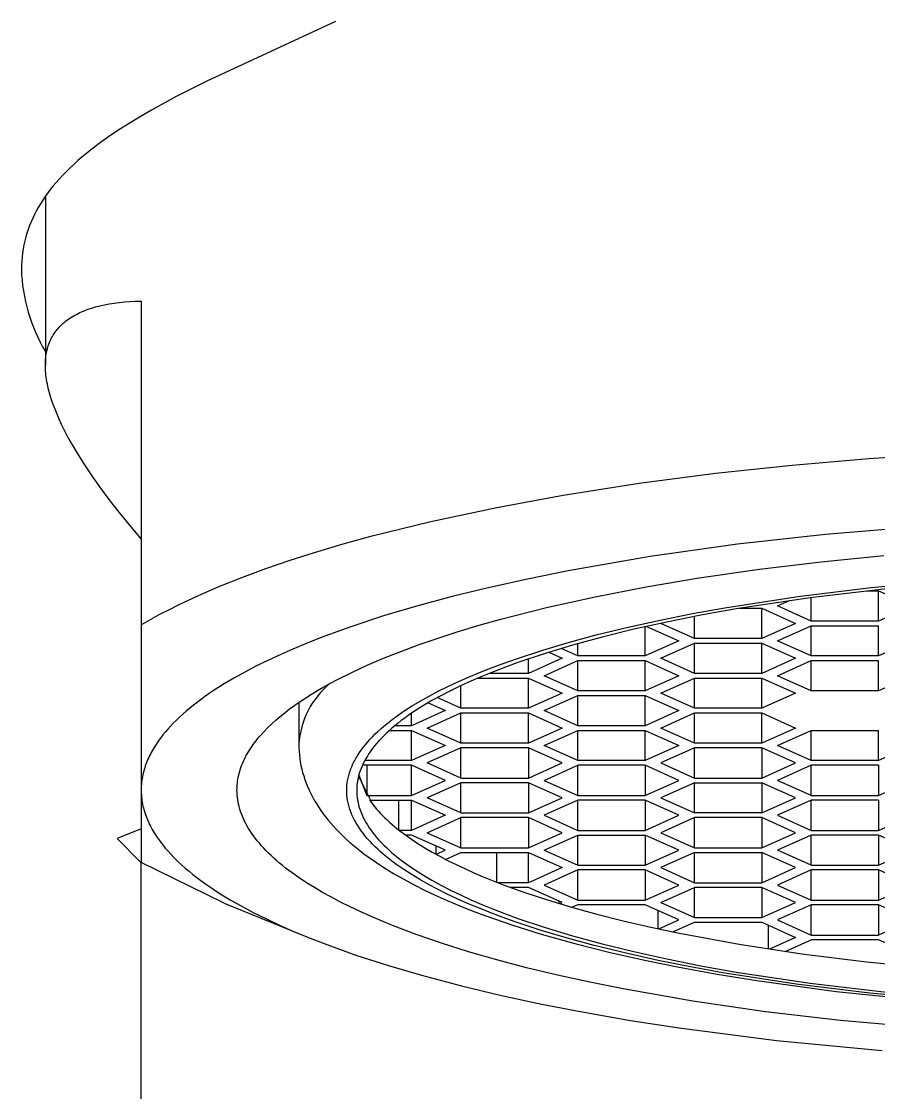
# Model space of a CAD drawing. Extents: x 10556 to 11150, y -5808 to -5388.
# Drawn here: x 10939.34 to 10948.29, y -5657.65 to -5646.47 of the extents above; entities that cross this region are included whole.
import ezdxf

# ---------------------------------------------------------------- set-up
doc = ezdxf.new("R2010")
doc.units = 0
doc.header["$LTSCALE"] = 7
doc.header["$MEASUREMENT"] = 0
doc.layers.get('0').update_dxf_attribs({"color": 2, "linetype": 'CONTINUOUS'})
doc.layers.add('Make2D 표시선', color=7, linetype='CONTINUOUS')

msp = doc.modelspace()

# ---------------------------------------------------------------- linework, layer by layer
at = {"color": 2}
for p, q in [((10947.58607, -5652.72761), (10947.58607, -5652.48231)), ((10948.16189, -5652.41228), (10948.28949, -5652.41228)), ((10948.28949, -5652.72761), (10948.28949, -5652.41228)), ((10948.28949, -5652.41228), (10948.6412, -5652.56994)), ((10946.83889, -5652.59434), (10947.07112, -5652.59434)), ((10947.07112, -5652.90967), (10947.07112, -5652.59484)), ((10947.07131, -5652.59442), (10947.42284, -5652.752)), ((10947.23435, -5652.56994), (10947.36023, -5652.51351)), ((10947.58607, -5652.72761), (10947.23454, -5652.57003)), ((10948.6412, -5652.56994), (10948.28949, -5652.72761)), ((10946.3677, -5652.90967), (10946.3677, -5652.67906)), ((10948.28949, -5652.72761), (10947.58607, -5652.72761)), ((10945.85276, -5653.09173), (10945.85276, -5652.78634)), ((10945.86754, -5652.78302), (10946.20447, -5652.93406)), ((10946.01599, -5652.752), (10946.02233, -5652.74916)), ((10946.3677, -5652.90967), (10946.01618, -5652.75209)), ((10947.42265, -5652.75209), (10947.07112, -5652.90967)), ((10947.23435, -5652.93406), (10947.58588, -5652.77648)), ((10947.58607, -5652.77639), (10948.28949, -5652.77639)), ((10947.58607, -5653.09173), (10947.58607, -5652.7769)), ((10948.28949, -5653.09173), (10948.28949, -5652.7769)), ((10946.20428, -5652.93415), (10945.85276, -5653.09173)), ((10946.01599, -5653.11612), (10946.36751, -5652.95854)), ((10947.07112, -5652.90967), (10946.3677, -5652.90967)), ((10946.3677, -5652.95845), (10947.07112, -5652.95845)), ((10946.3677, -5653.27379), (10946.3677, -5652.95895)), ((10947.07112, -5653.27379), (10947.07112, -5652.95895)), ((10947.07131, -5652.95854), (10947.42284, -5653.11612)), ((10947.58607, -5653.09173), (10947.23454, -5652.93415)), ((10948.64101, -5652.93415), (10948.28949, -5653.09173)), ((10944.84635, -5653.05347), (10944.98611, -5653.11612)), ((10945.14934, -5653.09173), (10944.97566, -5653.01388)), ((10945.14934, -5653.09173), (10945.14934, -5652.96346)), ((10944.98592, -5653.11621), (10944.63439, -5653.27379)), ((10944.63439, -5653.27379), (10944.63439, -5653.12259)), ((10944.79762, -5653.29818), (10945.14915, -5653.1406)), ((10945.85276, -5653.09173), (10945.14934, -5653.09173)), ((10945.14934, -5653.14051), (10945.85276, -5653.14051)), ((10945.14934, -5653.45585), (10945.14934, -5653.14101)), ((10945.85276, -5653.45585), (10945.85276, -5653.14101)), ((10945.85295, -5653.1406), (10946.20447, -5653.29818)), ((10946.3677, -5653.27379), (10946.01618, -5653.11621)), ((10947.42265, -5653.11621), (10947.07112, -5653.27379)), ((10947.23435, -5653.29818), (10947.58588, -5653.1406)), ((10948.28949, -5653.09173), (10947.58607, -5653.09173)), ((10947.58607, -5653.14051), (10948.28949, -5653.14051)), ((10947.58607, -5653.45585), (10947.58607, -5653.14101)), ((10948.28949, -5653.45585), (10948.28949, -5653.14101)), ((10944.63439, -5653.27379), (10944.22556, -5653.27379)), ((10947.07112, -5653.27379), (10946.3677, -5653.27379)), ((10943.93097, -5653.63791), (10943.93097, -5653.40187)), ((10944.10813, -5653.32257), (10944.63439, -5653.32257)), ((10944.63439, -5653.32257), (10944.98611, -5653.48024)), ((10944.63439, -5653.63791), (10944.63439, -5653.32257)), ((10945.14934, -5653.45585), (10944.79781, -5653.29826)), ((10946.20428, -5653.29826), (10945.85276, -5653.45585)), ((10946.01599, -5653.48024), (10946.36751, -5653.32266)), ((10946.3677, -5653.32257), (10947.07112, -5653.32257)), ((10946.3677, -5653.63791), (10946.3677, -5653.32307)), ((10947.07112, -5653.63791), (10947.07112, -5653.32307)), ((10947.07131, -5653.32266), (10947.42284, -5653.48024)), ((10947.58607, -5653.45585), (10947.23454, -5653.29826)), ((10948.64101, -5653.29826), (10948.28949, -5653.45585)), ((10944.98611, -5653.48024), (10944.63439, -5653.63791)), ((10944.79762, -5653.6623), (10945.14915, -5653.50472)), ((10945.85276, -5653.45585), (10945.14934, -5653.45585)), ((10945.14934, -5653.50463), (10945.85276, -5653.50463)), ((10945.14934, -5653.81997), (10945.14934, -5653.50513)), ((10945.85276, -5653.81997), (10945.85276, -5653.50513)), ((10945.85295, -5653.50472), (10946.20447, -5653.6623)), ((10946.3677, -5653.63791), (10946.01618, -5653.48032)), ((10947.42265, -5653.48032), (10947.07112, -5653.63791)), ((10948.28949, -5653.45585), (10947.58607, -5653.45585)), ((10943.5874, -5653.58145), (10943.76774, -5653.6623)), ((10943.93097, -5653.63791), (10943.68357, -5653.527)), ((10943.76755, -5653.66238), (10943.41603, -5653.81997)), ((10943.41603, -5653.81997), (10943.41603, -5653.68943)), ((10943.57926, -5653.84436), (10943.93078, -5653.68677)), ((10944.63439, -5653.63791), (10943.93097, -5653.63791)), ((10943.93097, -5653.68669), (10944.63439, -5653.68669)), ((10943.93097, -5654.00203), (10943.93097, -5653.68719)), ((10944.63439, -5654.00203), (10944.63439, -5653.68719)), ((10944.63458, -5653.68677), (10944.98611, -5653.84436)), ((10945.14934, -5653.81997), (10944.79781, -5653.66238)), ((10946.20428, -5653.66238), (10945.85276, -5653.81997)), ((10946.01599, -5653.84436), (10946.36751, -5653.68677)), ((10947.07112, -5653.63791), (10946.3677, -5653.63791)), ((10946.3677, -5653.68669), (10947.07112, -5653.68669)), ((10946.3677, -5654.00203), (10946.3677, -5653.68719)), ((10947.07112, -5654.00203), (10947.07112, -5653.68719)), ((10947.07131, -5653.68677), (10947.42284, -5653.84436)), ((10943.41603, -5653.81997), (10943.24132, -5653.81997)), ((10943.93097, -5654.00203), (10943.57926, -5653.84436)), ((10944.98592, -5653.84444), (10944.63439, -5654.00203)), ((10945.85276, -5653.81997), (10945.14934, -5653.81997)), ((10946.3677, -5654.00203), (10946.01618, -5653.84444)), ((10947.42265, -5653.84444), (10947.07112, -5654.00203)), ((10943.18472, -5653.86875), (10943.41603, -5653.86875)), ((10943.41603, -5653.86875), (10943.76774, -5654.02642)), ((10943.41603, -5654.18409), (10943.41603, -5653.86875)), ((10944.79762, -5654.02642), (10945.14915, -5653.86883)), ((10945.14934, -5653.86875), (10945.85276, -5653.86875)), ((10945.14934, -5654.18409), (10945.14934, -5653.86925)), ((10945.85276, -5654.18409), (10945.85276, -5653.86925)), ((10945.85295, -5653.86883), (10946.20447, -5654.02642)), ((10947.23435, -5654.02642), (10947.58607, -5653.86875)), ((10947.58607, -5654.18409), (10947.58607, -5653.86875)), ((10947.58607, -5653.86875), (10948.28949, -5653.86875)), ((10948.28949, -5654.18409), (10948.28949, -5653.86925)), ((10943.76693, -5654.02678), (10943.41603, -5654.18409)), ((10943.93097, -5654.05081), (10943.57926, -5654.20848)), ((10944.63439, -5654.00203), (10943.93097, -5654.00203)), ((10944.63439, -5654.05081), (10943.93097, -5654.05081)), ((10943.93097, -5654.36615), (10943.93097, -5654.05081)), ((10944.63439, -5654.05131), (10944.63439, -5654.36615)), ((10944.98611, -5654.20848), (10944.63458, -5654.05089)), ((10945.14934, -5654.18409), (10944.79781, -5654.0265)), ((10946.20428, -5654.0265), (10945.85276, -5654.18409)), ((10946.36751, -5654.05089), (10946.01599, -5654.20848)), ((10947.07112, -5654.00203), (10946.3677, -5654.00203)), ((10947.07112, -5654.05081), (10946.3677, -5654.05081)), ((10946.3677, -5654.36615), (10946.3677, -5654.05131)), ((10947.07112, -5654.05131), (10947.07112, -5654.36615)), ((10947.42284, -5654.20848), (10947.07131, -5654.05089)), ((10947.58607, -5654.18409), (10947.23435, -5654.02642)), ((10948.64101, -5654.0265), (10948.28949, -5654.18409)), ((10943.41603, -5654.18409), (10942.92599, -5654.18409)), ((10945.85276, -5654.18409), (10945.14934, -5654.18409)), ((10948.28949, -5654.18409), (10947.58607, -5654.18409)), ((10943.41603, -5654.23287), (10942.90189, -5654.23287)), ((10942.94942, -5654.23287), (10942.94942, -5654.54821)), ((10943.76774, -5654.39054), (10943.41603, -5654.23287)), ((10943.41603, -5654.54821), (10943.41603, -5654.23287)), ((10943.93097, -5654.36615), (10943.57926, -5654.20848)), ((10944.63439, -5654.36615), (10944.98592, -5654.20856)), ((10944.79764, -5654.39053), (10945.14915, -5654.23295)), ((10945.85276, -5654.23287), (10945.14934, -5654.23287)), ((10945.14934, -5654.54821), (10945.14934, -5654.23337)), ((10945.85276, -5654.23337), (10945.85276, -5654.54821)), ((10946.20447, -5654.39054), (10945.85295, -5654.23295)), ((10946.01618, -5654.20856), (10946.3677, -5654.36615)), ((10947.07112, -5654.36615), (10947.42265, -5654.20856)), ((10947.58588, -5654.23295), (10947.23435, -5654.39054)), ((10948.28949, -5654.23287), (10947.58607, -5654.23287)), ((10947.58607, -5654.54821), (10947.58607, -5654.23337)), ((10948.28949, -5654.23337), (10948.28949, -5654.54821)), ((10942.86147, -5654.34773), (10943.00777, -5654.63751)), ((10942.86437, -5654.33668), (10942.94942, -5654.54821)), ((10943.41603, -5654.54821), (10943.76652, -5654.39108)), ((10943.93097, -5654.36615), (10944.63439, -5654.36615)), ((10944.79764, -5654.39054), (10945.14934, -5654.54821)), ((10945.85276, -5654.54821), (10946.20428, -5654.39062)), ((10946.3677, -5654.36615), (10947.07112, -5654.36615)), ((10947.58607, -5654.54821), (10947.23454, -5654.39062)), ((10948.28949, -5654.54821), (10948.64101, -5654.39062)), ((10943.93097, -5654.41493), (10943.57926, -5654.5726)), ((10944.63439, -5654.41493), (10943.93097, -5654.41493)), ((10943.93097, -5654.73026), (10943.93097, -5654.41493)), ((10944.98611, -5654.5726), (10944.63439, -5654.41493)), ((10944.63439, -5654.41493), (10944.63439, -5654.73026)), ((10946.3677, -5654.41493), (10946.01599, -5654.5726)), ((10946.3677, -5654.41493), (10947.07112, -5654.41493)), ((10946.3677, -5654.73026), (10946.3677, -5654.41493)), ((10947.42284, -5654.5726), (10947.07112, -5654.41493)), ((10947.07112, -5654.41493), (10947.07112, -5654.73026)), ((10942.94942, -5654.54821), (10943.41603, -5654.54821)), ((10943.0512, -5654.69074), (10942.98016, -5654.59699)), ((10942.98016, -5654.59699), (10943.41603, -5654.59699)), ((10943.28404, -5654.9099), (10943.28404, -5654.59699)), ((10943.41603, -5654.59699), (10943.76774, -5654.75466)), ((10943.41603, -5654.91232), (10943.41603, -5654.59699)), ((10943.93097, -5654.73026), (10943.57926, -5654.5726)), ((10944.63439, -5654.73026), (10944.98611, -5654.5726)), ((10945.14934, -5654.59699), (10944.79763, -5654.75465)), ((10945.14934, -5654.54821), (10945.85276, -5654.54821)), ((10945.85276, -5654.59699), (10945.14934, -5654.59699)), ((10945.14934, -5654.91232), (10945.14934, -5654.59699)), ((10945.85276, -5654.59699), (10945.85276, -5654.91232)), ((10946.20447, -5654.75466), (10945.85276, -5654.59699)), ((10946.01599, -5654.5726), (10946.3677, -5654.73026)), ((10947.07112, -5654.73026), (10947.42265, -5654.57268)), ((10947.58588, -5654.59707), (10947.23435, -5654.75466)), ((10947.58607, -5654.54821), (10948.28949, -5654.54821)), ((10948.28949, -5654.59699), (10947.58607, -5654.59699)), ((10947.58607, -5654.91232), (10947.58607, -5654.59749)), ((10948.28949, -5654.59749), (10948.28949, -5654.91232)), ((10943.93097, -5654.73026), (10944.63439, -5654.73026)), ((10947.07112, -5654.73026), (10946.3677, -5654.73026)), ((10943.76693, -5654.75502), (10943.41603, -5654.91232)), ((10943.57926, -5654.93671), (10943.93097, -5654.77905)), ((10944.63439, -5654.77905), (10943.93097, -5654.77905)), ((10943.93097, -5655.09438), (10943.93097, -5654.77905)), ((10944.63439, -5654.77905), (10944.63439, -5655.09438)), ((10944.98611, -5654.93671), (10944.63439, -5654.77905)), ((10944.79763, -5654.75466), (10945.14934, -5654.91232)), ((10945.85276, -5654.91232), (10946.20447, -5654.75466)), ((10946.3677, -5654.77905), (10946.01599, -5654.93671)), ((10946.3677, -5655.09438), (10946.3677, -5654.77905)), ((10947.07112, -5654.77905), (10946.3677, -5654.77905)), ((10947.07112, -5654.77965), (10947.07112, -5655.09438)), ((10947.42284, -5654.93671), (10947.07135, -5654.77915)), ((10947.23435, -5654.75466), (10947.58607, -5654.91232)), ((10948.28949, -5654.91232), (10948.64101, -5654.75474)), ((10943.41603, -5654.91232), (10943.28714, -5654.91232)), ((10943.41603, -5654.96111), (10943.352, -5654.96111)), ((10943.76774, -5655.11877), (10943.41603, -5654.96111)), ((10943.57926, -5654.93671), (10943.93097, -5655.09438)), ((10944.63439, -5655.09438), (10944.98611, -5654.93671)), ((10944.79762, -5655.11877), (10945.14934, -5654.96111)), ((10945.14934, -5654.91232), (10945.85276, -5654.91232)), ((10945.14934, -5654.96111), (10945.85276, -5654.96111)), ((10945.14934, -5655.27644), (10945.14934, -5654.96111)), ((10946.20447, -5655.11877), (10945.85276, -5654.96111)), ((10945.85276, -5654.96111), (10945.85276, -5655.27644)), ((10946.01599, -5654.93671), (10946.3677, -5655.09438)), ((10947.07112, -5655.09438), (10947.42284, -5654.93671)), ((10947.58607, -5654.96111), (10947.23435, -5655.11877)), ((10947.58607, -5654.91232), (10948.28949, -5654.91232)), ((10947.58607, -5655.27644), (10947.58607, -5654.96111)), ((10948.28949, -5654.96111), (10947.58607, -5654.96111)), ((10948.28949, -5654.96111), (10948.28949, -5655.27644)), ((10948.6412, -5655.11877), (10948.28949, -5654.96111)), ((10943.66753, -5655.07385), (10943.66753, -5655.15964)), ((10943.67159, -5655.16188), (10943.76652, -5655.11932)), ((10943.77097, -5655.21489), (10943.93097, -5655.14317)), ((10943.93097, -5655.09438), (10944.63439, -5655.09438)), ((10943.93097, -5655.14317), (10944.63439, -5655.14317)), ((10944.30549, -5655.45337), (10944.30549, -5655.14317)), ((10944.63439, -5655.4585), (10944.63439, -5655.14317)), ((10944.63439, -5655.14317), (10944.98611, -5655.30083)), ((10944.79762, -5655.11877), (10945.14934, -5655.27644)), ((10945.85276, -5655.27644), (10946.20447, -5655.11877)), ((10946.3677, -5655.14317), (10946.01599, -5655.30083)), ((10946.3677, -5655.09438), (10947.07112, -5655.09438)), ((10946.3677, -5655.14317), (10947.07112, -5655.14317)), ((10946.3677, -5655.4585), (10946.3677, -5655.14317)), ((10947.07112, -5655.14317), (10947.07112, -5655.4585)), ((10947.42284, -5655.30083), (10947.07112, -5655.14317)), ((10947.58607, -5655.27644), (10947.23435, -5655.11877)), ((10948.28949, -5655.27644), (10948.6412, -5655.11877)), ((10944.98611, -5655.30083), (10944.63439, -5655.4585)), ((10945.14934, -5655.27644), (10945.85276, -5655.27644)), ((10946.01599, -5655.30083), (10946.3677, -5655.4585)), ((10947.07112, -5655.4585), (10947.42284, -5655.30083)), ((10947.58607, -5655.27644), (10948.28949, -5655.27644)), ((10945.14934, -5655.32522), (10944.79762, -5655.48289)), ((10945.85276, -5655.32522), (10945.14934, -5655.32522)), ((10945.14934, -5655.64056), (10945.14934, -5655.32522)), ((10945.85276, -5655.32522), (10945.85276, -5655.64056)), ((10946.20447, -5655.48289), (10945.85276, -5655.32522)), ((10947.58607, -5655.32522), (10947.23435, -5655.48289)), ((10947.58607, -5655.64056), (10947.58607, -5655.32522)), ((10948.28949, -5655.32522), (10947.58607, -5655.32522)), ((10948.28949, -5655.32522), (10948.28949, -5655.64056)), ((10948.6412, -5655.48289), (10948.28949, -5655.32522)), ((10944.63439, -5655.4585), (10944.31871, -5655.4585)), ((10944.63439, -5655.50728), (10944.44832, -5655.50728)), ((10944.98611, -5655.66495), (10944.63439, -5655.50728)), ((10944.79762, -5655.48289), (10945.14934, -5655.64056)), ((10945.85276, -5655.64056), (10946.20447, -5655.48289)), ((10946.01599, -5655.66495), (10946.3677, -5655.50728)), ((10946.3677, -5655.4585), (10947.07112, -5655.4585)), ((10947.07112, -5655.50728), (10946.3677, -5655.50728)), ((10946.3677, -5655.82262), (10946.3677, -5655.50728)), ((10947.07112, -5655.50728), (10947.07112, -5655.82262)), ((10947.42284, -5655.66495), (10947.07112, -5655.50728)), ((10947.23435, -5655.48289), (10947.58607, -5655.64056)), ((10948.28949, -5655.64056), (10948.6412, -5655.48289)), ((10945.14934, -5655.64056), (10945.85276, -5655.64056)), ((10947.58607, -5655.64056), (10948.28949, -5655.64056)), ((10944.95215, -5655.64973), (10944.95215, -5655.67452)), ((10944.9597, -5655.67679), (10944.98611, -5655.66495)), ((10945.14934, -5655.68934), (10945.09113, -5655.71544)), ((10945.85276, -5655.68934), (10945.14934, -5655.68934)), ((10946.20447, -5655.84701), (10945.85276, -5655.68934)), ((10945.98653, -5655.74931), (10945.98653, -5655.93861)), ((10946.01599, -5655.66495), (10946.3677, -5655.82262)), ((10947.07112, -5655.82262), (10947.42284, -5655.66495)), ((10947.58607, -5655.68934), (10947.23435, -5655.84701)), ((10947.58607, -5656.00468), (10947.58607, -5655.68934)), ((10948.28949, -5655.68934), (10947.58607, -5655.68934)), ((10948.28949, -5655.68934), (10948.28949, -5656.00468)), ((10948.6412, -5655.84701), (10948.28949, -5655.68934)), ((10945.99573, -5655.94059), (10946.20447, -5655.84701)), ((10946.3677, -5655.82262), (10947.07112, -5655.82262)), ((10947.23435, -5655.84701), (10947.58607, -5656.00468)), ((10948.6412, -5655.84701), (10948.28949, -5656.00468)), ((10946.14379, -5655.97178), (10946.3677, -5655.8714)), ((10946.3677, -5655.8714), (10947.07112, -5655.8714)), ((10947.07112, -5655.8714), (10947.42284, -5656.02907)), ((10947.14024, -5656.14939), (10947.14024, -5655.90239)), ((10947.42284, -5656.02907), (10947.15083, -5656.15101)), ((10947.31424, -5656.17532), (10947.58607, -5656.05346)), ((10947.58607, -5656.00468), (10948.28949, -5656.00468)), ((10948.28949, -5656.05346), (10947.58607, -5656.05346)), ((10948.6412, -5656.21113), (10948.28949, -5656.05346))]:
    msp.add_line(p, q, dxfattribs=at)
at = {"layer": 'Make2D 표시선'}
for p, q in [((10939.59327, -5648.29356), (10939.59327, -5650.05784)), ((10940.59247, -5649.38682), (10940.59247, -5652.76748)), ((10940.59247, -5652.76748), (10940.59247, -5655.24935)), ((10942.23876, -5653.57648), (10942.23876, -5653.98294)), ((10940.59247, -5654.89572), (10940.34327, -5654.99547)), ((10940.34327, -5654.99547), (10940.59226, -5655.24965)), ((10941.45983, -5655.67184), (10940.59247, -5655.24935)), ((10940.59327, -5657.95994), (10940.59327, -5655.25072)), ((10941.45983, -5655.67184), (10942.24675, -5655.99272))]:
    msp.add_line(p, q, dxfattribs=at)
for points in [[(10942.62003, -5646.46865), (10941.27758, -5647.09087), (10940.95966, -5647.25268), (10940.70191, -5647.3933), (10940.57497, -5647.46703), (10940.44968, -5647.54352), (10940.34979, -5647.60765), (10940.25145, -5647.67412), (10940.15497, -5647.74322), (10940.06064, -5647.81525), (10939.97507, -5647.8852), (10939.93324, -5647.92131), (10939.89215, -5647.95823), (10939.85184, -5647.996), (10939.8124, -5648.03466), (10939.77388, -5648.07423), (10939.73634, -5648.11476), (10939.70578, -5648.14939), (10939.67603, -5648.18472), (10939.64714, -5648.22076), (10939.61918, -5648.25752), (10939.59222, -5648.295), (10939.56633, -5648.33321), (10939.54156, -5648.37215), (10939.518, -5648.41183), (10939.49779, -5648.44832), (10939.47865, -5648.48538), (10939.46063, -5648.52301), (10939.44376, -5648.56116), (10939.42809, -5648.59981), (10939.41367, -5648.63893), (10939.40053, -5648.6785), (10939.38872, -5648.71848), (10939.37802, -5648.75988), (10939.36877, -5648.80163), (10939.36094, -5648.84369), (10939.35455, -5648.88598), (10939.3496, -5648.92847), (10939.34606, -5648.9711), (10939.34396, -5649.01381), (10939.34327, -5649.05655)], [(10940.59247, -5651.86836), (10940.47426, -5651.72825), (10940.36315, -5651.59136), (10940.25919, -5651.45778), (10940.16247, -5651.32758), (10940.07306, -5651.20084), (10939.99103, -5651.07765), (10939.91646, -5650.95807), (10939.882, -5650.89966), (10939.84943, -5650.84219), (10939.81876, -5650.78567), (10939.79, -5650.7301), (10939.76316, -5650.67549), (10939.73825, -5650.62186), (10939.71528, -5650.56921), (10939.69426, -5650.51755), (10939.6752, -5650.4669), (10939.65811, -5650.41726), (10939.64299, -5650.36865), (10939.62985, -5650.32107), (10939.62403, -5650.29767), (10939.61872, -5650.27453), (10939.6139, -5650.25166), (10939.60958, -5650.22905), (10939.60577, -5650.2067), (10939.60246, -5650.18462), (10939.59966, -5650.16282), (10939.59736, -5650.14128), (10939.59558, -5650.12001), (10939.5943, -5650.09901), (10939.59353, -5650.07829), (10939.59327, -5650.05784), (10939.59353, -5650.03768), (10939.5943, -5650.01783), (10939.59558, -5649.99829), (10939.59736, -5649.97906), (10939.59966, -5649.96014), (10939.60246, -5649.94153), (10939.60577, -5649.92322), (10939.60958, -5649.90523), (10939.6139, -5649.88754), (10939.61872, -5649.87016), (10939.62403, -5649.85309), (10939.62985, -5649.83633), (10939.63617, -5649.81987), (10939.64299, -5649.80372), (10939.6503, -5649.78788), (10939.65811, -5649.77235), (10939.66641, -5649.75713), (10939.6752, -5649.74221), (10939.68449, -5649.7276), (10939.69426, -5649.7133), (10939.70453, -5649.6993), (10939.71528, -5649.68561), (10939.72653, -5649.67223), (10939.73825, -5649.65916), (10939.75047, -5649.64639), (10939.76316, -5649.63393), (10939.77634, -5649.62178), (10939.79, -5649.60993), (10939.80414, -5649.59839), (10939.81876, -5649.58715), (10939.83385, -5649.57623), (10939.84943, -5649.5656), (10939.86548, -5649.55529), (10939.882, -5649.54528), (10939.89899, -5649.53557), (10939.91646, -5649.52618), (10939.9344, -5649.51708), (10939.95281, -5649.5083), (10939.97169, -5649.49982), (10939.99103, -5649.49164), (10940.01084, -5649.48377), (10940.03112, -5649.47621), (10940.05186, -5649.46895), (10940.07306, -5649.46199), (10940.09472, -5649.45534), (10940.11684, -5649.449), (10940.16247, -5649.43722), (10940.20992, -5649.42666), (10940.25919, -5649.41732), (10940.31027, -5649.4092), (10940.36315, -5649.40229), (10940.41781, -5649.3966), (10940.47426, -5649.39213), (10940.53248, -5649.38886), (10940.59247, -5649.38682)], [(10940.59247, -5652.76748), (10940.68974, -5652.71134), (10940.78815, -5652.65728), (10940.88761, -5652.6052), (10940.98802, -5652.55499), (10941.19137, -5652.45971), (10941.39752, -5652.37054), (10941.64492, -5652.27155), (10941.89489, -5652.17922), (10942.14702, -5652.0929), (10942.40092, -5652.01191), (10942.70224, -5651.92243), (10943.00526, -5651.83898), (10943.61555, -5651.68819), (10944.30444, -5651.54117), (10944.99731, -5651.41399), (10945.791, -5651.28964), (10946.58757, -5651.18537), (10947.38642, -5651.09952), (10948.18694, -5651.03043), (10949.03735, -5650.9739)], [(10948.74415, -5651.74148), (10947.73423, -5651.82529), (10946.81855, -5651.92643), (10945.90624, -5652.05429), (10945.05054, -5652.20264), (10944.62489, -5652.28852), (10944.20107, -5652.38311), (10943.83972, -5652.47174), (10943.4805, -5652.56847), (10943.12397, -5652.6745), (10942.77072, -5652.79103), (10942.47214, -5652.89996), (10942.32428, -5652.9582), (10942.17758, -5653.01928), (10942.04965, -5653.07552), (10941.92291, -5653.13438), (10941.79755, -5653.19607), (10941.67373, -5653.26085), (10941.56589, -5653.32081), (10941.45974, -5653.3837), (10941.35562, -5653.44985), (10941.30443, -5653.48425), (10941.25387, -5653.51959), (10941.17617, -5653.5769), (10941.13806, -5653.60653), (10941.10051, -5653.63686), (10941.06357, -5653.6679), (10941.02728, -5653.6997), (10940.99168, -5653.73228), (10940.95683, -5653.76568), (10940.928, -5653.79456), (10940.89981, -5653.82406), (10940.87232, -5653.85422), (10940.84561, -5653.88505), (10940.81974, -5653.91657), (10940.79479, -5653.94882), (10940.77081, -5653.9818), (10940.74789, -5654.01556), (10940.72722, -5654.04825), (10940.70765, -5654.08163), (10940.69832, -5654.09858), (10940.6893, -5654.11568), (10940.68061, -5654.13295), (10940.67226, -5654.15037), (10940.66427, -5654.16795), (10940.65664, -5654.18568), (10940.64939, -5654.20357), (10940.64253, -5654.22159), (10940.63608, -5654.23977), (10940.63005, -5654.25808), (10940.62445, -5654.27654), (10940.6193, -5654.29513), (10940.61457, -5654.31397), (10940.6103, -5654.33293), (10940.60651, -5654.352), (10940.60319, -5654.37116), (10940.60035, -5654.3904), (10940.59798, -5654.40971), (10940.5961, -5654.42907), (10940.59471, -5654.44848), (10940.5938, -5654.4679), (10940.59339, -5654.48735), (10940.59348, -5654.50679), (10940.59407, -5654.52621), (10940.59516, -5654.54561), (10940.59676, -5654.56496), (10940.59887, -5654.58426), (10940.6015, -5654.60349), (10940.60449, -5654.62179), (10940.60794, -5654.64001), (10940.61184, -5654.65815), (10940.61618, -5654.67619), (10940.62094, -5654.69413), (10940.62612, -5654.71196), (10940.6317, -5654.72969), (10940.63767, -5654.7473), (10940.64402, -5654.76478), (10940.65073, -5654.78214), (10940.65779, -5654.79936), (10940.6652, -5654.81644), (10940.67294, -5654.83338), (10940.681, -5654.85016), (10940.68936, -5654.86679), (10940.69801, -5654.88325), (10940.70846, -5654.90223), (10940.71928, -5654.92098), (10940.73045, -5654.93951), (10940.74198, -5654.95782), (10940.75383, -5654.97591), (10940.76601, -5654.99379), (10940.79128, -5655.0289), (10940.81769, -5655.0632), (10940.84514, -5655.09669), (10940.87352, -5655.12942), (10940.90275, -5655.1614), (10940.93896, -5655.19898), (10940.97618, -5655.23555), (10941.01433, -5655.27115), (10941.05335, -5655.30582), (10941.09317, -5655.3396), (10941.1337, -5655.37253), (10941.17489, -5655.40465), (10941.21666, -5655.436), (10941.26612, -5655.47171), (10941.31624, -5655.50645), (10941.41827, -5655.57325), (10941.52243, -5655.63671), (10941.62837, -5655.69718), (10941.76297, -5655.76905), (10941.89954, -5655.83711), (10942.03782, -5655.9017), (10942.17752, -5655.96319), (10942.33993, -5656.0306), (10942.50369, -5656.09462), (10942.83465, -5656.21355), (10943.17561, -5656.3239), (10943.5195, -5656.4248), (10943.93501, -5656.5351), (10944.35318, -5656.63486), (10944.77355, -5656.72517), (10945.19565, -5656.80712), (10945.70066, -5656.89524), (10946.20724, -5656.97369), (10947.22414, -5657.10414), (10948.32676, -5657.20989)], [(10948.68582, -5656.96767), (10947.89144, -5656.89561), (10947.11, -5656.8048), (10946.35122, -5656.69537), (10945.62481, -5656.56794), (10945.27669, -5656.49778), (10944.94013, -5656.42354), (10944.61618, -5656.34542), (10944.30581, -5656.26364), (10944.00994, -5656.17845), (10943.72938, -5656.0901), (10943.46486, -5655.99887), (10943.21698, -5655.90506), (10942.98627, -5655.80897), (10942.87749, -5655.76017), (10942.77314, -5655.71091), (10942.67326, -5655.66124), (10942.57788, -5655.6112), (10942.48702, -5655.56082), (10942.40069, -5655.51014), (10942.31889, -5655.45922), (10942.24164, -5655.40807), (10942.16891, -5655.35675), (10942.10071, -5655.30528), (10942.06829, -5655.27951), (10942.037, -5655.25372), (10942.00683, -5655.22791), (10941.97777, -5655.20209), (10941.94983, -5655.17626), (10941.923, -5655.15043), (10941.89726, -5655.1246), (10941.87263, -5655.09878), (10941.84909, -5655.07297), (10941.82664, -5655.04717), (10941.80527, -5655.02139), (10941.78497, -5654.99564), (10941.76574, -5654.96991), (10941.74758, -5654.94421), (10941.73047, -5654.91855), (10941.71441, -5654.89293), (10941.6994, -5654.86735), (10941.68541, -5654.84182), (10941.67245, -5654.81634), (10941.66051, -5654.79092), (10941.64958, -5654.76555), (10941.63964, -5654.74024), (10941.6307, -5654.715), (10941.62274, -5654.68983), (10941.61575, -5654.66473), (10941.60973, -5654.6397), (10941.60466, -5654.61475), (10941.60053, -5654.58989), (10941.59734, -5654.5651), (10941.59507, -5654.54041), (10941.59372, -5654.5158), (10941.59327, -5654.49129), (10941.59353, -5654.47278), (10941.5943, -5654.45421), (10941.59559, -5654.43559), (10941.5974, -5654.41693), (10941.59974, -5654.39821), (10941.60262, -5654.37944), (10941.60603, -5654.36062), (10941.60998, -5654.34176), (10941.61447, -5654.32286), (10941.61952, -5654.30391), (10941.62512, -5654.28492), (10941.63127, -5654.26589), (10941.63799, -5654.24682), (10941.64527, -5654.22771), (10941.65312, -5654.20856), (10941.66154, -5654.18939), (10941.67054, -5654.17018), (10941.68012, -5654.15093), (10941.69028, -5654.13166), (10941.70103, -5654.11236), (10941.71237, -5654.09303), (10941.7243, -5654.07368), (10941.73684, -5654.05431), (10941.74997, -5654.03491), (10941.7637, -5654.01549), (10941.77804, -5653.99606), (10941.79299, -5653.97661), (10941.80855, -5653.95714), (10941.82473, -5653.93766), (10941.84152, -5653.91817), (10941.87697, -5653.87917), (10941.91492, -5653.84014), (10941.95539, -5653.80111), (10941.99839, -5653.76208), (10942.04393, -5653.72307), (10942.09203, -5653.68411), (10942.1427, -5653.6452), (10942.19595, -5653.60636), (10942.25178, -5653.56761), (10942.3102, -5653.52897), (10942.37121, -5653.49045), (10942.43481, -5653.45206), (10942.501, -5653.41383), (10942.56978, -5653.37577), (10942.64114, -5653.3379), (10942.79156, -5653.26279), (10942.95217, -5653.18865), (10943.12285, -5653.1156), (10943.30344, -5653.04379), (10943.49373, -5652.97334), (10943.6935, -5652.90438), (10943.90247, -5652.83705), (10944.12035, -5652.77145), (10944.3468, -5652.70772), (10944.82394, -5652.58627), (10945.33066, -5652.4735), (10945.86338, -5652.37011), (10946.41818, -5652.27664), (10947.0455, -5652.18624), (10947.68886, -5652.10853), (10948.34275, -5652.04365)], [(10949.0292, -5656.68921), (10948.19792, -5656.61224), (10947.42973, -5656.51823), (10946.665, -5656.39949), (10946.32707, -5656.33799), (10945.99035, -5656.2703), (10945.65511, -5656.19569), (10945.32164, -5656.11347), (10945.04396, -5656.03811), (10944.7683, -5655.95584), (10944.4952, -5655.8656), (10944.35979, -5655.81717), (10944.22524, -5655.76634), (10944.11251, -5655.72151), (10944.0006, -5655.67465), (10943.88968, -5655.62554), (10943.77989, -5655.57395), (10943.68538, -5655.52682), (10943.59206, -5655.47742), (10943.50012, -5655.42551), (10943.40975, -5655.37089), (10943.33414, -5655.32197), (10943.26017, -5655.27064), (10943.2239, -5655.24398), (10943.18817, -5655.21661), (10943.15301, -5655.1885), (10943.11848, -5655.15961), (10943.08994, -5655.13467), (10943.06194, -5655.10913), (10943.03453, -5655.08297), (10943.00777, -5655.05615), (10942.98172, -5655.02865), (10942.95646, -5655.00044), (10942.93203, -5654.9715), (10942.9085, -5654.94181), (10942.88932, -5654.91604), (10942.87092, -5654.88971), (10942.85336, -5654.86281), (10942.84493, -5654.84915), (10942.83675, -5654.83535), (10942.82881, -5654.82141), (10942.82114, -5654.80732), (10942.81375, -5654.7931), (10942.80664, -5654.77873), (10942.79983, -5654.76423), (10942.79332, -5654.74958), (10942.78713, -5654.73479), (10942.78127, -5654.71986), (10942.77631, -5654.7064), (10942.77163, -5654.69283), (10942.76722, -5654.67917), (10942.76311, -5654.66541), (10942.75929, -5654.65157), (10942.75577, -5654.63765), (10942.75255, -5654.62366), (10942.74965, -5654.60961), (10942.74706, -5654.59549), (10942.7448, -5654.58133), (10942.74287, -5654.56713), (10942.74127, -5654.55289), (10942.74002, -5654.53862), (10942.73912, -5654.52433), (10942.73858, -5654.51002), (10942.73839, -5654.49571), (10942.73858, -5654.48133), (10942.73912, -5654.46696), (10942.74003, -5654.4526), (10942.74129, -5654.43826), (10942.74289, -5654.42395), (10942.74484, -5654.40968), (10942.74712, -5654.39545), (10942.74972, -5654.38127), (10942.75265, -5654.36714), (10942.75589, -5654.35309), (10942.75944, -5654.3391), (10942.76329, -5654.32519), (10942.76744, -5654.31137), (10942.77188, -5654.29764), (10942.7766, -5654.28401), (10942.7816, -5654.2705), (10942.78751, -5654.25549), (10942.79376, -5654.24063), (10942.80033, -5654.22592), (10942.8072, -5654.21135), (10942.81437, -5654.19692), (10942.82183, -5654.18264), (10942.82957, -5654.1685), (10942.83757, -5654.15451), (10942.84583, -5654.14066), (10942.85434, -5654.12695), (10942.87204, -5654.09996), (10942.8906, -5654.07355), (10942.90994, -5654.0477), (10942.93368, -5654.01788), (10942.95832, -5653.98883), (10942.9838, -5653.96051), (10943.01005, -5653.93291), (10943.03703, -5653.90599), (10943.06466, -5653.87972), (10943.09289, -5653.85409), (10943.12164, -5653.82905), (10943.15646, -5653.80004), (10943.1919, -5653.7718), (10943.22792, -5653.74431), (10943.26448, -5653.71754), (10943.33905, -5653.666), (10943.41527, -5653.61692), (10943.50641, -5653.56212), (10943.59915, -5653.51008), (10943.69328, -5653.46057), (10943.78858, -5653.41333), (10943.89925, -5653.36158), (10944.01105, -5653.31229), (10944.12383, -5653.26526), (10944.23742, -5653.22027), (10944.37302, -5653.16929), (10944.50948, -5653.12073), (10944.78474, -5653.03033), (10945.06259, -5652.94797), (10945.34244, -5652.87256), (10945.67535, -5652.79102), (10946.00996, -5652.71698), (10946.34601, -5652.64976), (10946.68326, -5652.58868), (10947.44565, -5652.4709), (10948.21148, -5652.37765), (10949.03958, -5652.30133)], [(10948.37226, -5652.3899), (10947.57422, -5652.4839), (10946.80492, -5652.60005), (10946.43528, -5652.66617), (10946.07785, -5652.7374), (10945.73418, -5652.81351), (10945.40574, -5652.89423), (10945.09387, -5652.97923), (10944.7998, -5653.06818), (10944.52459, -5653.16069), (10944.39435, -5653.20816), (10944.26915, -5653.25636), (10944.14908, -5653.30525), (10944.03421, -5653.35476), (10943.92462, -5653.40486), (10943.82035, -5653.45547), (10943.72144, -5653.50655), (10943.62793, -5653.55804), (10943.53984, -5653.60988), (10943.45717, -5653.66202), (10943.37992, -5653.71441), (10943.34333, -5653.74067), (10943.30808, -5653.76698), (10943.27419, -5653.79333), (10943.24164, -5653.8197), (10943.21043, -5653.84609), (10943.18056, -5653.8725), (10943.15201, -5653.89892), (10943.12479, -5653.92534), (10943.09889, -5653.95175), (10943.07429, -5653.97816), (10943.051, -5654.00455), (10943.02901, -5654.03092), (10943.0083, -5654.05726), (10942.98886, -5654.08357), (10942.9707, -5654.10984), (10942.95379, -5654.13606), (10942.93814, -5654.16224), (10942.92371, -5654.18836), (10942.91052, -5654.21441), (10942.89854, -5654.24041), (10942.88776, -5654.26633), (10942.87817, -5654.29218), (10942.86977, -5654.31794), (10942.86252, -5654.34362), (10942.85643, -5654.36922), (10942.85148, -5654.39471), (10942.84765, -5654.42011), (10942.84493, -5654.44541), (10942.84331, -5654.4706), (10942.84278, -5654.49568), (10942.84331, -5654.52076), (10942.84493, -5654.54595), (10942.84765, -5654.57124), (10942.85148, -5654.59664), (10942.85643, -5654.62214), (10942.86252, -5654.64773), (10942.86977, -5654.67341), (10942.87817, -5654.69918), (10942.88776, -5654.72503), (10942.89854, -5654.75095), (10942.91052, -5654.77694), (10942.92371, -5654.803), (10942.93814, -5654.82912), (10942.95379, -5654.85529), (10942.9707, -5654.88152), (10942.98886, -5654.90779), (10943.0083, -5654.93409), (10943.02901, -5654.96044), (10943.051, -5654.9868), (10943.07429, -5655.0132), (10943.09889, -5655.0396), (10943.12479, -5655.06602), (10943.15201, -5655.09244), (10943.18056, -5655.11885), (10943.21043, -5655.14526), (10943.24164, -5655.17166), (10943.27419, -5655.19803), (10943.30808, -5655.22437), (10943.34333, -5655.25068), (10943.37992, -5655.27695), (10943.45717, -5655.32934), (10943.53984, -5655.38148), (10943.62793, -5655.43332), (10943.72144, -5655.48481), (10943.82035, -5655.53589), (10943.92462, -5655.5865), (10944.03421, -5655.63659), (10944.14908, -5655.68611), (10944.26915, -5655.735), (10944.39435, -5655.7832), (10944.52459, -5655.83066), (10944.7998, -5655.92317), (10945.09387, -5656.01212), (10945.40574, -5656.09713), (10945.73418, -5656.17785), (10946.07785, -5656.25396), (10946.43528, -5656.32519), (10946.80492, -5656.3913), (10947.57422, -5656.50746), (10948.37226, -5656.60146)], [(10942.23847, -5654.01271), (10942.23909, -5654.04989), (10942.24101, -5654.08703), (10942.24419, -5654.12409), (10942.24862, -5654.16102), (10942.25429, -5654.19778), (10942.26118, -5654.23433), (10942.26927, -5654.27064), (10942.27854, -5654.30666), (10942.2896, -5654.34438), (10942.30193, -5654.3817), (10942.31547, -5654.41861), (10942.33019, -5654.45506), (10942.34605, -5654.49105), (10942.36301, -5654.52653), (10942.38102, -5654.5615), (10942.40004, -5654.59591), (10942.42167, -5654.63244), (10942.44439, -5654.66831), (10942.46813, -5654.7035), (10942.49285, -5654.73803), (10942.51849, -5654.77189), (10942.54499, -5654.80509), (10942.57232, -5654.83762), (10942.60041, -5654.86949), (10942.63227, -5654.90393), (10942.66496, -5654.93758), (10942.69843, -5654.97047), (10942.73262, -5655.0026), (10942.76749, -5655.034), (10942.80301, -5655.06469), (10942.83911, -5655.09469), (10942.87576, -5655.12401), (10942.91793, -5655.15649), (10942.9607, -5655.18815), (10943.04793, -5655.24915), (10943.13714, -5655.30725), (10943.22805, -5655.36266), (10943.33389, -5655.42308), (10943.44138, -5655.48052), (10943.5503, -5655.53523), (10943.66045, -5655.58744), (10943.78842, -5655.64469), (10943.91759, -5655.69916), (10944.04783, -5655.75106), (10944.179, -5655.80058), (10944.47177, -5655.90255), (10944.76759, -5655.99529), (10945.12016, -5656.09469), (10945.47539, -5656.18422), (10945.83278, -5656.26497), (10946.19186, -5656.33803), (10946.60403, -5656.41337), (10947.01757, -5656.48061), (10947.84792, -5656.59295), (10948.78041, -5656.68762)], [(10943.051, -5654.69091), (10943.07075, -5654.71338), (10943.09145, -5654.73586), (10943.11309, -5654.75836), (10943.13569, -5654.78085), (10943.15924, -5654.80335), (10943.18376, -5654.82585), (10943.20924, -5654.84833), (10943.23569, -5654.87081), (10943.26311, -5654.89327), (10943.2915, -5654.91572), (10943.35122, -5654.96053), (10943.41485, -5655.00523), (10943.48242, -5655.04976), (10943.55392, -5655.09411), (10943.62935, -5655.13823), (10943.70871, -5655.18209), (10943.79199, -5655.22567), (10943.87916, -5655.26891), (10943.97021, -5655.3118), (10944.0651, -5655.35429), (10944.16381, -5655.39636), (10944.37247, -5655.47907), (10944.5958, -5655.55966), (10944.8333, -5655.63789), (10945.08441, -5655.7135), (10945.34844, -5655.78626), (10945.62467, -5655.85596), (10945.91226, -5655.92238), (10946.21036, -5655.98536), (10946.83426, -5656.10035), (10947.48843, -5656.19992), (10948.16453, -5656.28347), (10948.85414, -5656.35076)]]:
    msp.add_lwpolyline(points, dxfattribs=at)
for centre, radius, start, end in [((10941.11097, -5649.00724), 1.76838, 181.597977, 210.880588), ((10943.13452, -5654.07321), 0.8981, 129.227933, 176.137468)]:
    msp.add_arc(centre, radius, start, end, dxfattribs=at)

doc.saveas('drawing.dxf')
